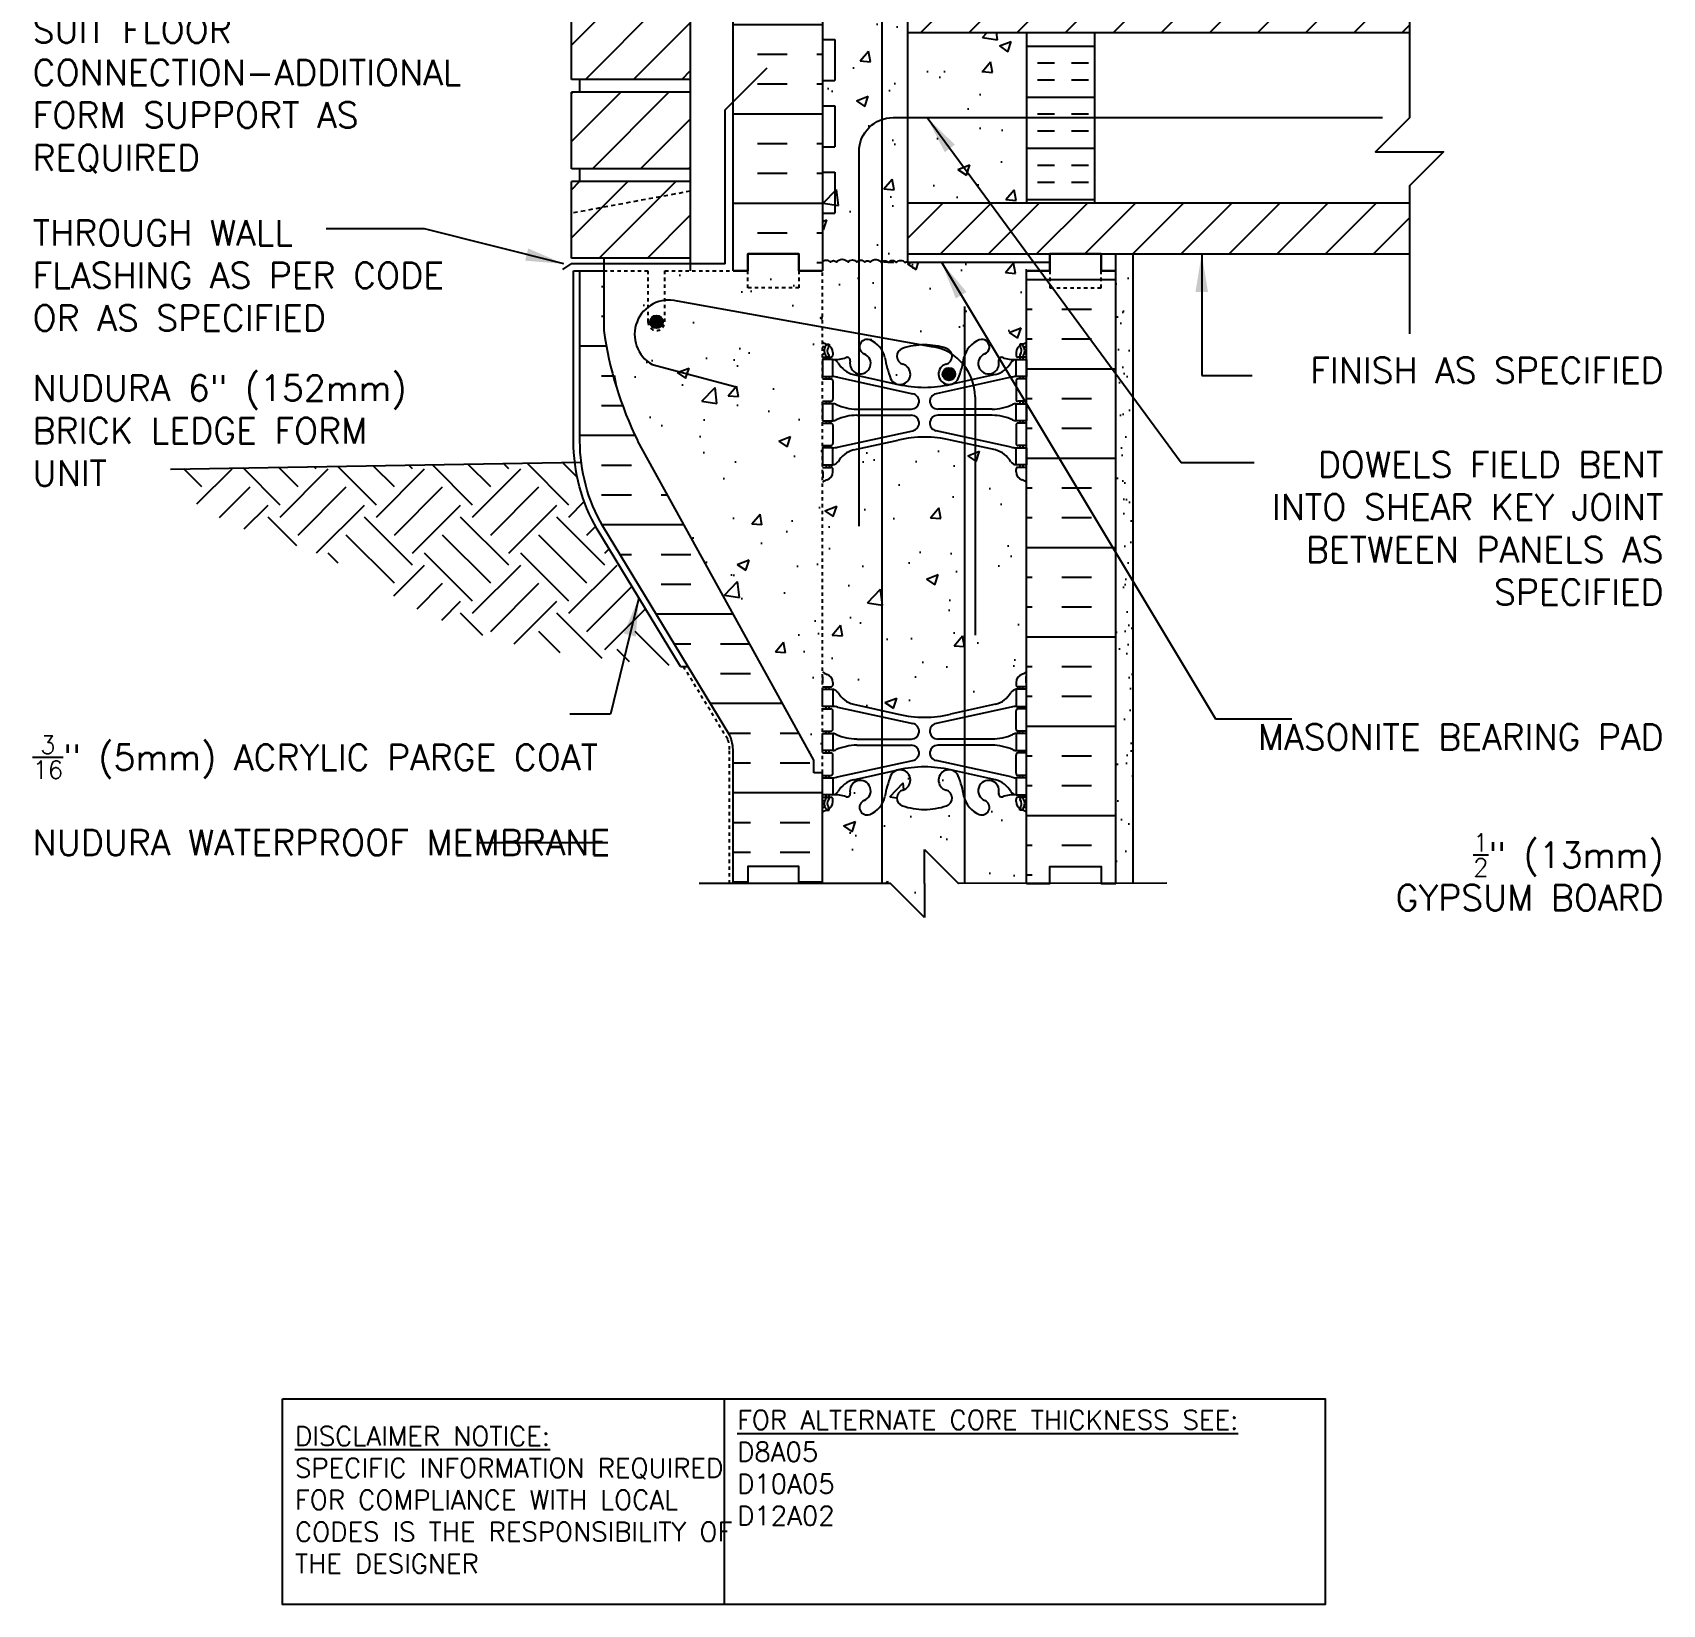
# Model space of a CAD drawing. Header units: inches. Extents: x 75 to 122.9, y 107.2 to 177.2.
# Drawn here: x 74.97 to 122.86, y 107.22 to 153.4 of the extents above; entities that cross this region are included whole.
import ezdxf

# ---------------------------------------------------------------- set-up
doc = ezdxf.new("R2010")
doc.units = ezdxf.units.IN
doc.header["$LTSCALE"] = 0.5
doc.header["$MEASUREMENT"] = 0
doc.linetypes.add('DASHED2', pattern=[0.375, 0.25, -0.125])
doc.linetypes.add('HIDDEN2', pattern=[0.1875, 0.125, -0.0625])
for name, color, linetype in [('HATCH', 12, 'Continuous'), ('Hidden2', 12, 'HIDDEN2'), ('line25', 2, 'Continuous'), ('LINE3', 3, 'Continuous'), ('LINE50', 5, 'Continuous'), ('LINE9', 9, 'Continuous'), ('TEXT', 4, 'Continuous'), ('Web_Edge', 9, 'Continuous')]:
    doc.layers.add(name, color=color, linetype=linetype)
doc.styles.add('DIM', font='romans.shx', dxfattribs={"width": 0.7})
doc.styles.add('ROMANS', font='romans.shx', dxfattribs={"height": 0.75})
doc.styles.get("Standard").update_dxf_attribs({"font": 'romans.shx', "height": 0.75})
doc.dimstyles.new('ext_12', dxfattribs={"dimscale": 12, "dimtxt": 0.09375, "dimasz": 0.09375, "dimexe": 0.09375, "dimexo": 0.0625, "dimgap": 0.0625, "dimtad": 1, "dimdec": 1, "dimzin": 3, "dimdsep": 46, "dimlunit": 4, "dimtxsty": 'DIM', "dimcen": 0.09, "dimdle": 0.09375, "dimclrt": 4, "dimadec": 0, "dimazin": 0, "dimtfac": 1, "dimtdec": 1, "dimtmove": 2, "dimatfit": 3, "dimfxl": 1, "dimfrac": 2, "dimtolj": 1, "dimtzin": 0, "dimarcsym": 0})

msp = doc.modelspace()

# ---------------------------------------------------------------- hatches: boundary and pattern name
at = {"layer": 'HATCH'}
h = msp.add_hatch(dxfattribs=at)
h.set_pattern_fill('AR-CONC', color=256, scale=0.5)
h.paths.add_polyline_path([(101.178, 173.401), (100.151, 173.401), (99.151, 172.401), (99.151, 173.401), (99.151, 174.401), (98.178, 173.428), (98.178, 170.62, 0.082415), (98.321, 170.541, -0.317837), (98.488, 170.305), (98.488, 170.237, -0.414214), (98.426, 170.175), (98.378, 170.175), (98.378, 170.105), (98.483, 170.105, -0.188973), (98.639, 170.01, 0.196323), (99.088, 169.664), (100.41, 169.373, 0.057795), (101.178, 169.284)])
h.paths.add_polyline_path([(104.178, 173.401), (101.178, 173.401), (101.178, 169.284, 0.057795), (101.946, 169.373), (103.268, 169.664, 0.196323), (103.717, 170.01, -0.188973), (103.873, 170.105), (103.978, 170.105), (103.978, 170.175), (103.931, 170.175, -0.414214), (103.868, 170.237), (103.868, 170.305, -0.317837), (104.035, 170.541, 0.082415), (104.178, 170.62)])
h.paths.add_polyline_path([(104.178, 146.401), (104.866, 146.401), (104.866, 146.651), (100.678, 146.651), (100.678, 146.661, 0.434064), (100.602, 146.643, 0.520567), (100.351, 146.643, 0.520567), (100.116, 146.643, 0.483813), (99.928, 146.654), (99.928, 144.442), (101.135, 144.226, -0.005438), (101.178, 144.227, -0.082755), (101.827, 144.119, -0.246308), (101.98, 143.957, -0.072185), (102.304, 143.673, 0.015033), (102.338, 143.85, -0.24438), (102.786, 144.371, -1), (102.95, 143.962, 2.182095), (103.36, 143.75, -0.601435), (103.479, 143.854, 0.10046), (103.873, 143.797), (103.978, 143.797), (103.978, 143.867), (103.931, 143.867, -0.414214), (103.868, 143.93), (103.868, 143.997, -0.249069), (103.978, 144.204), (103.978, 144.246), (104.068, 144.246, 0.064398), (104.178, 144.312)])
h.paths.add_polyline_path([(99.928, 146.654, 0.02936), (99.919, 146.643, 0.520567), (99.585, 146.654, 0.520567), (99.421, 146.654, 0.340268), (99.256, 146.705), (99.256, 144.562), (99.928, 144.442)])
h.paths.add_polyline_path([(99.256, 146.705, 0.153168), (99.189, 146.654, 0.520567), (98.932, 146.654, 0.520567), (98.591, 146.654, 0.520567), (98.413, 146.654, 0.522611), (98.178, 146.653), (98.178, 146.401), (98.178, 144.754), (99.256, 144.562)])
h.paths.add_polyline_path([(99.256, 144.562), (98.178, 144.754), (98.178, 144.312, 0.064398), (98.288, 144.246), (98.378, 144.246), (98.378, 144.204, -0.249069), (98.488, 143.997), (98.488, 143.93, -0.414214), (98.426, 143.867), (98.378, 143.867), (98.378, 143.797), (98.483, 143.797, 0.10046), (98.877, 143.854, -0.601435), (98.996, 143.75, 0.447079), (99.256, 143.377)])
h.paths.add_polyline_path([(99.406, 143.962, -1), (99.57, 144.371, -0.161357), (99.928, 144.069), (99.928, 144.442), (99.256, 144.562), (99.256, 143.377, 0.878236)])
h.paths.add_polyline_path([(100.53, 144.119, -0.077283), (101.135, 144.226), (99.928, 144.442), (99.928, 144.069, -0.079873), (100.018, 143.85, 0.053157), (100.184, 143.236, 0.223253), (100.384, 143.071), (100.404, 143.067, 0.955472), (100.542, 143.66, -0.735593)])
h.paths.add_polyline_path([(102.304, 143.673, 0.072185), (101.98, 143.957, -0.414233), (101.814, 143.66, 0.955472), (101.952, 143.067), (101.972, 143.071, 0.223253), (102.172, 143.236, 0.038093)])
h.paths.add_polyline_path([(102.084, 143.367, -1), (101.709, 143.367, -1)], flags=16)
h.paths.add_polyline_path([(102.357, 141.339), (101.946, 141.429, 0.057795), (101.178, 141.518, 0.057795), (100.41, 141.429), (99.928, 141.323), (99.928, 133.479), (100.41, 133.373, 0.057795), (101.178, 133.284, 0.057795), (101.946, 133.373), (102.357, 133.464)])
h.paths.add_polyline_path([(104.178, 140.182, 0.082415), (104.035, 140.262, -0.317837), (103.868, 140.497), (103.868, 140.565, -0.414214), (103.931, 140.627), (103.978, 140.627), (103.978, 140.697), (103.873, 140.697, -0.188973), (103.717, 140.792, 0.196323), (103.268, 141.138), (102.357, 141.339), (102.357, 133.464), (103.268, 133.664, 0.196323), (103.717, 134.01, -0.188973), (103.873, 134.105), (103.978, 134.105), (103.978, 134.175), (103.931, 134.175, -0.414214), (103.868, 134.237), (103.868, 134.305, -0.317837), (104.035, 134.541, 0.082415), (104.178, 134.62)])
h.paths.add_polyline_path([(99.928, 141.323), (99.088, 141.138, 0.196323), (98.639, 140.792, -0.188973), (98.483, 140.697), (98.378, 140.697), (98.378, 140.627), (98.426, 140.627, -0.414214), (98.488, 140.565), (98.488, 140.497, -0.317837), (98.321, 140.262, 0.082415), (98.178, 140.182), (98.178, 134.62, 0.082415), (98.321, 134.541, -0.317837), (98.488, 134.305), (98.488, 134.237, -0.414214), (98.426, 134.175), (98.378, 134.175), (98.378, 134.105), (98.483, 134.105, -0.188973), (98.639, 134.01, 0.196323), (99.088, 133.664), (99.928, 133.479)])
h.paths.add_polyline_path([(102.357, 130.885, -0.023501), (102.338, 130.952, 0.053157), (102.172, 131.566, 0.223253), (101.972, 131.731), (101.952, 131.735, 0.955472), (101.814, 131.142, -0.735593), (101.827, 130.684, -0.082755), (101.178, 130.576, -0.082755), (100.53, 130.684, -0.735593), (100.542, 131.142, 0.955472), (100.404, 131.735), (100.384, 131.731, 0.223253), (100.184, 131.566, 0.053157), (100.018, 130.952, -0.079873), (99.928, 130.733), (99.928, 128.4), (100.178, 128.4), (101.178, 127.4), (101.178, 128.4), (101.178, 129.4), (102.177, 128.4), (102.357, 128.401)])
h.paths.add_polyline_path([(104.178, 130.49, 0.064398), (104.068, 130.556), (103.978, 130.556), (103.978, 130.598, -0.249069), (103.868, 130.805), (103.868, 130.872, -0.414214), (103.931, 130.935), (103.978, 130.935), (103.978, 131.005), (103.873, 131.005, 0.10046), (103.479, 130.948, -0.601435), (103.36, 131.053, 2.182095), (102.95, 130.84, -1), (102.786, 130.431, -0.219617), (102.357, 130.885), (102.357, 128.401), (104.178, 128.402)])
h.paths.add_polyline_path([(99.928, 130.733, -0.161357), (99.57, 130.431, -1), (99.406, 130.84, 2.182095), (98.996, 131.053, -0.601435), (98.877, 130.948, 0.10046), (98.483, 131.005), (98.378, 131.005), (98.378, 130.935), (98.426, 130.935, -0.414214), (98.488, 130.872), (98.488, 130.805, -0.249069), (98.378, 130.598), (98.378, 130.556), (98.288, 130.556, 0.064398), (98.178, 130.49), (98.178, 128.4), (99.928, 128.4)])
h = msp.add_hatch(dxfattribs=at)
h.set_pattern_fill('ANSI31', color=256, scale=8, style=0)
h.paths.add_polyline_path([(94.303, 149.026), (90.803, 149.026), (90.803, 146.776), (94.303, 146.776)])
h.paths.add_polyline_path([(94.303, 151.651), (90.803, 151.651), (90.803, 149.401), (94.303, 149.401)])
h.paths.add_polyline_path([(94.303, 154.276), (90.803, 154.276), (90.803, 152.026), (94.303, 152.026)])
h.paths.add_polyline_path([(94.303, 156.901), (90.803, 156.901), (90.803, 154.651), (94.303, 154.651)])
h.paths.add_polyline_path([(94.303, 159.526), (90.803, 159.526), (90.803, 157.276), (94.303, 157.276)])
h.paths.add_polyline_path([(94.303, 162.151), (90.803, 162.151), (90.803, 159.901), (94.303, 159.901)])
h.paths.add_polyline_path([(94.303, 164.776), (90.803, 164.776), (90.803, 162.526), (94.303, 162.526)])
h.paths.add_polyline_path([(94.303, 167.401), (90.803, 167.401), (90.803, 165.151), (94.303, 165.151)])
h.paths.add_polyline_path([(94.303, 170.026), (90.803, 170.026), (90.803, 167.776), (94.303, 167.776)])
h.paths.add_polyline_path([(94.303, 172.651), (90.803, 172.651), (90.803, 170.401), (94.303, 170.401)])
h.paths.add_polyline_path([(94.303, 173.401), (90.803, 173.401), (90.803, 173.026), (94.303, 173.026)])
h = msp.add_hatch(dxfattribs=at)
h.set_pattern_fill('INSUL', color=256, scale=7, style=0)
h.set_pattern_definition([(0, (-2827.9834, -250.6084), (0, 2.625), []), (0, (-2827.9834, -249.7334), (0, 2.625), [0.875, -0.875]), (0, (-2827.9834, -248.8584), (0, 2.625), [0.875, -0.875])])
h.paths.add_polyline_path([(95.553, 146.401), (95.991, 146.401), (95.991, 146.901), (97.491, 146.901), (97.491, 146.401), (98.178, 146.401), (98.178, 164.401), (97.491, 164.401), (97.491, 164.901), (95.991, 164.901), (95.991, 164.401), (95.553, 164.401)])
h = msp.add_hatch(dxfattribs=at)
h.set_pattern_fill('AR-CONC', color=256, scale=0.5, style=0)
h.set_pattern_definition([(50, (102.8762, 152.255), (3.5863, -0.31376), [0.375, -4.125]), (355, (102.876, 152.255), (-0.6938, 3.761), [0.3, -3.3]), (100.45, (103.175, 152.229), (2.89255, 3.4472), [0.3187, -3.5057]), (46.184, (102.876, 153.255), (5.3362, -0.8276), [0.5625, -6.1875]), (96.636, (103.321, 153.186), (4.6733, 4.8706), [0.478, -5.2586]), (351.184, (102.876, 153.255), (4.6733, 4.8706), [0.45, -4.95]), (21, (103.3762, 153.005), (2.98454, -2.0131), [0.375, -4.125]), (326, (103.376, 153.005), (1.2166, 3.6258), [0.3, -3.3]), (71.45, (103.625, 152.8373), (4.2011, 1.61265), [0.3187, -3.5057]), (37.5, (102.8762, 152.2551), (0.0608, 1.66447), [0, -3.26, 0, -3.35, 0, -3.3125]), (7.5, (102.8762, 152.255), (1.31535, 1.97206), [0, -1.91, 0, -3.185, 0, -1.2625]), (327.5, (101.7612, 152.2551), (2.66911, -0.11277), [0, -1.25, 0, -3.9, 0, -5.175]), (317.5, (101.2612, 152.255), (2.91593, 0.50052), [0, -1.625, 0, -2.59, 0, -3.675])])
h.paths.add_polyline_path([(104.178, 153.401), (100.678, 153.401), (100.678, 150.903), (104.178, 150.903)])
h.paths.add_polyline_path([(104.178, 150.903), (100.678, 150.903), (100.678, 148.401), (104.178, 148.401)])
h.paths.add_polyline_path([(104.178, 164.401), (101.043, 164.401), (101.043, 162.222, -0.016915), (101.178, 162.227, -0.082755), (101.827, 162.119, -0.735593), (101.814, 161.66, 0.955472), (101.952, 161.067), (101.972, 161.071, 0.223253), (102.172, 161.236, 0.053157), (102.338, 161.85, -0.24438), (102.786, 162.371, -1), (102.95, 161.962, 2.182095), (103.36, 161.75, -0.601435), (103.479, 161.854, 0.10046), (103.873, 161.797), (103.978, 161.797), (103.978, 161.867), (103.931, 161.867, -0.414214), (103.868, 161.93), (103.868, 161.997, -0.249069), (103.978, 162.204), (103.978, 162.246), (104.068, 162.246, 0.064398), (104.178, 162.312)])
h.paths.add_polyline_path([(101.043, 164.401), (98.178, 164.401), (98.178, 162.312, 0.064398), (98.288, 162.246), (98.378, 162.246), (98.378, 162.204, -0.249069), (98.488, 161.997), (98.488, 161.93, -0.414214), (98.426, 161.867), (98.378, 161.867), (98.378, 161.797), (98.483, 161.797, 0.10046), (98.877, 161.854, -0.601435), (98.996, 161.75, 2.182095), (99.406, 161.962, -1), (99.57, 162.371, -0.24438), (100.018, 161.85, 0.053157), (100.184, 161.236, 0.223253), (100.384, 161.071), (100.404, 161.067, 0.955472), (100.542, 161.66, -0.735593), (100.53, 162.119, -0.065748), (101.043, 162.222)])
h.paths.add_polyline_path([(104.178, 146.901), (101.043, 146.901), (101.043, 146.401), (104.178, 146.401)])
edge = h.paths.add_edge_path()
edge.add_line((101.043, 154.901), (104.178, 154.901))
edge.add_line((104.178, 154.901), (104.178, 158.182))
edge.add_arc((103.868, 157.79), 0.5, 51.6833, 70.5288)
edge.add_arc((104.118, 158.497), 0.25, 180, 250.5288, ccw=False)
edge.add_line((103.868, 158.497), (103.868, 158.565))
edge.add_arc((103.931, 158.565), 0.0625, 90, 180, ccw=False)
edge.add_line((103.931, 158.627), (103.978, 158.627))
edge.add_line((103.978, 158.627), (103.978, 158.697))
edge.add_line((103.978, 158.697), (103.873, 158.697))
edge.add_arc((103.817, 157.699), 1, 86.7879, 109.7347)
edge.add_arc((103.448, 158.724), 0.09, 166.6795, 290.7763, ccw=False)
edge.add_arc((103.063, 158.815), 0.305, 346.6795, 608.1963)
edge.add_arc((102.868, 158.328), 0.22, -111.8037, 68.1963, ccw=False)
edge.add_arc((103.063, 158.815), 0.745, 193.2652, 248.1963, ccw=False)
edge.add_arc((99.375, 158.174), 3, 9.0273, 21.1984)
edge.add_arc((101.897, 159.128), 0.305, 25.3782, 75.7185)
edge.add_line((101.972, 159.423), (101.952, 159.428))
edge.add_arc((101.897, 159.128), 0.305, 79.4925, 254.2747)
edge.add_arc((101.749, 158.603), 0.24, -71.077, 74.2747, ccw=False)
edge.add_arc((101.178, 160.268), 2, 266.1236, 288.923, ccw=False)
edge.add_line((101.043, 158.273), (101.043, 154.901))
h.paths.add_polyline_path([(101.043, 154.901), (98.178, 154.901), (98.178, 146.401), (101.043, 146.401)])
edge = h.paths.add_edge_path()
edge.add_line((98.178, 155.151), (101.043, 155.151))
edge.add_line((101.043, 155.151), (101.043, 158.273))
edge.add_arc((101.178, 160.268), 2, 251.077, 266.1236, ccw=False)
edge.add_arc((100.607, 158.603), 0.24, 105.7253, 251.077, ccw=False)
edge.add_arc((100.46, 159.128), 0.305, 285.7253, 460.5075)
edge.add_line((100.404, 159.428), (100.384, 159.423))
edge.add_arc((100.46, 159.128), 0.305, 104.2815, 154.6218)
edge.add_arc((102.981, 158.174), 3, 158.8016, 170.9727)
edge.add_arc((99.293, 158.815), 0.745, 291.8037, 346.7348, ccw=False)
edge.add_arc((99.488, 158.328), 0.22, 111.8037, 291.8037, ccw=False)
edge.add_arc((99.293, 158.815), 0.305, 291.8037, 553.3205)
edge.add_arc((98.909, 158.724), 0.09, -110.7763, 13.3205, ccw=False)
edge.add_arc((98.539, 157.699), 1, 70.2653, 93.2121)
edge.add_line((98.483, 158.697), (98.378, 158.697))
edge.add_line((98.378, 158.697), (98.378, 158.627))
edge.add_line((98.378, 158.627), (98.426, 158.627))
edge.add_arc((98.426, 158.565), 0.0625, 0, 90, ccw=False)
edge.add_line((98.488, 158.565), (98.488, 158.497))
edge.add_arc((98.238, 158.497), 0.25, 289.4712, 360, ccw=False)
edge.add_arc((98.488, 157.79), 0.5, 109.4712, 128.3167)
edge.add_line((98.178, 158.182), (98.178, 155.151))
h = msp.add_hatch(dxfattribs=at)
h.set_pattern_fill('ANSI31', color=256, scale=8, style=0)
h.paths.add_polyline_path([(115.433, 153.401), (115.433, 154.901), (100.678, 154.901), (100.678, 153.401)])
h = msp.add_hatch(dxfattribs=at)
h.set_pattern_fill('INSUL', color=256, scale=4, angle=180, style=0)
h.paths.add_polyline_path([(106.178, 153.401), (104.178, 153.401), (104.178, 150.903), (106.178, 150.903)])
h = msp.add_hatch(dxfattribs=at)
h.set_pattern_fill('INSUL', color=256, scale=4, angle=180, style=0)
h.paths.add_polyline_path([(104.178, 148.401), (106.178, 148.401), (106.178, 150.903), (104.178, 150.903)])
h = msp.add_hatch(dxfattribs=at)
h.set_pattern_fill('ANSI31', color=256, scale=8, style=0)
h.paths.add_polyline_path([(115.433, 146.901), (115.433, 148.401), (100.678, 148.401), (100.678, 146.901)])
h = msp.add_hatch(dxfattribs=at)
h.set_pattern_fill('INSUL', color=256, scale=7, style=0)
h.set_pattern_definition([(180, (3030.3397, -268.6084), (0, 2.625), []), (180, (3030.3397, -267.7334), (0, 2.625), [0.875, -0.875]), (180, (3030.3397, -266.8584), (0, 2.625), [0.875, -0.875])])
h.paths.add_polyline_path([(106.803, 128.401), (106.366, 128.401), (106.366, 128.901), (104.866, 128.901), (104.866, 128.401), (104.178, 128.401), (104.178, 146.401), (104.866, 146.401), (104.866, 146.901), (106.366, 146.901), (106.366, 146.401), (106.803, 146.401)])
h = msp.add_hatch(dxfattribs=at)
h.set_pattern_fill('AR-SAND', color=256, scale=0.5, style=0)
h.set_pattern_definition([(37.5, (110.11825, 146.5739), (-0.031497, 0.963412), [0, -0.76, 0, -0.85, 0, -0.8125]), (7.5, (110.1183, 146.5739), (0.88489, 1.41107), [0, -0.41, 0, -0.685, 0, -0.2625]), (327.5, (109.50325, 146.5739), (1.55707, 0.00283), [0, -0.25, 0, -0.9, 0, -1.175]), (317.5, (109.5033, 146.5739), (1.50306, 0.43884), [0, -0.125, 0, -0.59, 0, -0.675])])
h.paths.add_polyline_path([(107.303, 140.967), (106.803, 140.967), (106.803, 128.402), (107.303, 128.402)])
h.paths.add_polyline_path([(107.303, 146.401), (106.803, 146.395), (106.803, 140.967), (107.303, 140.967)])
h.paths.add_polyline_path([(107.303, 146.401), (107.303, 146.901), (106.803, 146.901), (106.803, 146.401)])
h = msp.add_hatch(dxfattribs=at)
h.set_pattern_fill('INSUL', color=256, scale=7, style=0)
h.set_pattern_definition([(0, (-2904.3126, -294.1812), (0, 2.625), []), (0, (-2904.3126, -293.3062), (0, 2.625), [0.875, -0.875]), (0, (-2904.3126, -292.4312), (0, 2.625), [0.875, -0.875])])
h.paths.add_polyline_path([(92.753, 141.401, -0.079579), (91.753, 144.651), (91.753, 146.401), (91.053, 146.401), (91.053, 141.401, 0.131652), (91.723, 138.901), (95.461, 132.751, -0.10438), (95.553, 132.276), (95.553, 128.401), (95.991, 128.401), (95.991, 128.901), (97.491, 128.901), (97.491, 128.401), (98.178, 128.401), (98.178, 131.651), (97.928, 131.651), (97.928, 132.026)])
h = msp.add_hatch(dxfattribs=at)
h.set_pattern_fill('AR-CONC', color=256, scale=0.5, style=0)
h.set_pattern_definition([(50, (-2904.3126, -294.1812), (3.586301, -0.3137607), [0.375, -4.125]), (355, (-2904.3126, -294.181), (-0.6937567, 3.7609607), [0.3, -3.3]), (100.4514, (-2904.0138, -294.2073), (2.892547, 3.4471977), [0.318701, -3.5057106]), (46.1842, (-2904.3126, -293.181), (5.336205, -0.827595), [0.5625, -6.1875]), (96.6356, (-2903.868, -293.25), (4.6733135, 4.870589), [0.478051, -5.258565]), (351.1842, (-2904.3126, -293.181), (4.67331, 4.870593), [0.45, -4.95]), (21, (-2903.8126, -293.4312), (2.9845353, -2.0130945), [0.375, -4.125]), (326, (-2903.8126, -293.431), (1.2165767, 3.6257502), [0.3, -3.3]), (71.4514, (-2903.564, -293.599), (4.201113, 1.6126525), [0.318701, -3.5057106]), (37.5, (-2904.3126, -294.1812), (0.0607993, 1.66446927), [0, -3.26, 0, -3.35, 0, -3.3125]), (7.5, (-2904.3126, -294.1812), (1.3153477, 1.9720586), [0, -1.91, 0, -3.185, 0, -1.2625]), (327.5, (-2905.4276, -294.1812), (2.6691122, -0.11277436), [0, -1.25, 0, -3.9, 0, -5.175]), (317.5, (-2905.9276, -294.1812), (2.9159308, 0.500525), [0, -1.625, 0, -2.59, 0, -3.675])])
h.paths.add_polyline_path([(97.928, 132.026), (97.928, 131.651), (98.178, 131.651), (98.178, 146.401), (93.553, 146.401), (93.553, 144.901, -1), (93.053, 144.901), (93.053, 146.401), (91.753, 146.401), (91.753, 144.651, 0.079579), (92.753, 141.401)])
h = msp.add_hatch(dxfattribs=at)
h.set_pattern_fill('EARTH', color=256, scale=8, angle=45, style=0)
h.set_pattern_definition([(45, (-12.8643, 61.7362), (2e-16, 2.828427), [2, -2]), (45, (-13.3946, 62.2665), (2e-16, 2.828427), [2, -2]), (45, (-13.925, 62.7968), (2e-16, 2.828427), [2, -2]), (135, (-13.925, 63.1504), (-2.828427, 4e-16), [2, -2]), (135, (-13.3946, 63.6807), (-2.828427, 4e-16), [2, -2]), (135, (-12.8643, 64.211), (-2.828427, 4e-16), [2, -2])])
h.paths.add_polyline_path([(91.562, 138.806, -0.100997), (90.904, 140.773), (87.327, 140.713), (82.864, 138.276), (82.995, 138.232), (83.207, 138.153), (83.421, 138.066), (83.636, 137.968), (83.853, 137.862), (84.07, 137.749), (84.287, 137.629), (84.503, 137.505), (84.719, 137.378), (84.932, 137.249), (85.143, 137.119), (85.353, 136.991), (85.565, 136.862), (85.787, 136.732), (86.024, 136.6), (86.282, 136.465), (86.567, 136.326), (86.886, 136.18), (87.244, 136.029), (87.65, 135.87), (88.129, 135.706), (88.706, 135.539), (89.409, 135.374), (90.265, 135.212), (91.299, 135.056), (92.54, 134.908), (94.013, 134.773)])
h.paths.add_polyline_path([(87.327, 140.713), (78.61, 140.568), (78.789, 140.393), (78.971, 140.222), (79.154, 140.058), (79.34, 139.9), (79.529, 139.75), (79.72, 139.607), (79.913, 139.472), (80.109, 139.347), (80.307, 139.23), (80.508, 139.123), (80.711, 139.024), (80.915, 138.932), (81.121, 138.846), (81.327, 138.767), (81.534, 138.694), (81.742, 138.625), (81.95, 138.56), (82.157, 138.497), (82.366, 138.434), (82.575, 138.371), (82.784, 138.304), (82.864, 138.276)])
at = {"layer": 'LINE3'}
for points in [[(93.116, 144.901, 1), (93.491, 144.901, 1)], [(101.709, 143.367, 1), (102.084, 143.367, 1)]]:
    msp.add_hatch(color=256, dxfattribs=at).paths.add_polyline_path(points)

# ---------------------------------------------------------------- linework, layer by layer
at = {"layer": 'HATCH'}
msp.add_lwpolyline([(98.179, 146.654, -0.520567), (98.413, 146.654, -0.520567), (98.591, 146.654, -0.520567), (98.932, 146.654, -0.520567), (99.189, 146.654, -0.520567), (99.421, 146.654, -0.520567), (99.585, 146.654, -0.520567), (99.919, 146.643, -0.520567), (100.116, 146.643, -0.520567), (100.351, 146.643, -0.520567), (100.602, 146.643, -0.434064), (100.678, 146.661, -0.434064)], format="xyb", dxfattribs=at)
at = {"layer": 'Hidden2', "color": 9}
msp.add_line((91.753, 146.401), (93.053, 146.401), dxfattribs=at)
at = {"layer": 'Hidden2'}
for p, q in [((91.753, 146.401), (93.053, 146.401)), ((93.053, 146.401), (93.053, 144.901)), ((93.553, 144.901), (93.553, 146.401)), ((93.553, 146.401), (95.553, 146.401)), ((98.178, 131.651), (98.178, 146.401))]:
    msp.add_line(p, q, dxfattribs=at)
msp.add_lwpolyline([(95.553, 146.401), (95.991, 146.401), (95.991, 146.901), (97.491, 146.901), (97.491, 146.401), (98.178, 146.401)], dxfattribs=at)
msp.add_arc((93.303, 144.901), 0.25, 180, 0, dxfattribs=at)
at = {"layer": 'line25'}
for p, q in [((98.178, 164.401), (98.178, 146.401)), ((94.303, 146.401), (94.303, 159.526)), ((100.678, 154.901), (100.678, 146.901)), ((90.803, 152.026), (90.803, 154.276)), ((98.178, 153.196), (98.543, 153.196)), ((98.543, 153.196), (98.543, 151.996)), ((94.303, 152.026), (90.803, 152.026)), ((91.053, 151.651), (91.053, 152.026)), ((98.178, 151.996), (98.543, 151.996)), ((90.803, 149.401), (90.803, 151.651)), ((94.303, 151.651), (90.803, 151.651)), ((98.178, 151.246), (98.543, 151.246)), ((98.543, 151.246), (98.543, 150.046)), ((98.178, 150.046), (98.543, 150.046)), ((94.303, 149.401), (90.803, 149.401)), ((94.303, 149.026), (90.803, 149.026)), ((90.803, 146.776), (90.803, 149.026)), ((91.053, 149.026), (91.053, 149.401)), ((98.178, 149.296), (98.543, 149.296)), ((98.543, 149.296), (98.543, 148.096)), ((98.178, 148.096), (98.543, 148.096)), ((94.303, 146.776), (90.803, 146.776)), ((91.753, 146.776), (91.753, 146.401)), ((100.678, 146.901), (100.678, 146.651)), ((100.678, 146.901), (115.433, 146.901)), ((100.678, 146.651), (104.866, 146.651)), ((91.753, 146.401), (91.753, 144.651)), ((104.178, 128.401), (104.178, 146.401)), ((97.928, 132.026), (92.753, 141.401)), ((97.928, 131.651), (97.928, 132.026)), ((98.178, 131.651), (97.928, 131.651)), ((98.178, 128.401), (98.178, 131.651))]:
    msp.add_line(p, q, dxfattribs=at)
msp.add_arc((102.398, 146.148), 10.75, 188.0028, 206.2026, dxfattribs=at)
at = {"layer": 'LINE3'}
for p, q in [((99.928, 154.901), (99.928, 128.4)), ((93.914, 145.515), (101.437, 144.172)), ((102.357, 145.349), (102.357, 128.401)), ((93.177, 143.65), (95.61, 142.998)), ((102.665, 142.697), (102.665, 135.697))]:
    msp.add_line(p, q, dxfattribs=at)
at = {"layer": 'LINE3', "linetype": 'Continuous'}
msp.add_lwpolyline([(99.256, 138.903), (99.256, 149.903, -0.414214), (100.256, 150.903), (114.635, 150.903)], format="xyb", dxfattribs=at)
at = {"layer": 'LINE3'}
for centre in [(93.303, 144.901), (101.897, 143.367)]:
    msp.add_circle(centre, 0.188, dxfattribs=at)
for centre, radius, start, end in [((93.672, 144.532), 1.012, 76.184, 240.6907), ((101.165, 142.697), 1.5, 360, 79.5785)]:
    msp.add_arc(centre, radius, start, end, dxfattribs=at)
at = {"layer": 'LINE50'}
for p, q in [((95.553, 146.401), (95.553, 164.401)), ((106.803, 128.401), (106.803, 146.401)), ((79.026, 140.575), (91.092, 140.776))]:
    msp.add_line(p, q, dxfattribs=at)
for points in [[(95.553, 146.401), (95.991, 146.401), (95.991, 146.901), (97.491, 146.901), (97.491, 146.401), (98.178, 146.401)], [(98.178, 146.401), (97.491, 146.401), (97.491, 146.901), (95.991, 146.901), (95.991, 146.401), (95.553, 146.401)], [(104.178, 146.401), (104.866, 146.401), (104.866, 146.901), (106.366, 146.901), (106.366, 146.401), (106.803, 146.401)], [(106.803, 146.401), (106.366, 146.401), (106.366, 146.901), (104.866, 146.901), (104.866, 146.401), (104.178, 146.401)], [(98.178, 128.401), (97.491, 128.401), (97.491, 128.901), (95.991, 128.901), (95.991, 128.401), (95.553, 128.401)], [(104.178, 128.401), (104.866, 128.401), (104.866, 128.901), (106.366, 128.901), (106.366, 128.401), (106.803, 128.401)]]:
    msp.add_lwpolyline(points, dxfattribs=at)
msp.add_lwpolyline([(95.553, 128.401), (95.553, 132.276, 0.10438), (95.461, 132.751), (91.723, 138.901, -0.131652), (91.053, 141.401), (91.053, 146.401), (91.753, 146.401)], format="xyb", dxfattribs=at)
at = {"layer": 'LINE9'}
for p, q in [((100.678, 153.401), (115.433, 153.401)), ((104.178, 153.401), (104.178, 148.401)), ((106.178, 153.401), (106.178, 148.401)), ((95.319, 151.128), (96.553, 152.362)), ((95.319, 146.605), (95.319, 151.128)), ((100.678, 148.401), (115.433, 148.401)), ((90.553, 146.438), (90.796, 146.605)), ((95.319, 146.605), (90.796, 146.605)), ((106.803, 146.401), (106.803, 146.901)), ((107.303, 146.901), (107.303, 128.407)), ((90.866, 146.401), (91.053, 146.401)), ((94.013, 134.773), (94.232, 134.773)), ((101.178, 129.4), (102.178, 128.4)), ((101.178, 128.4), (101.178, 129.4)), ((100.178, 128.4), (94.553, 128.401)), ((101.178, 127.4), (100.178, 128.4)), ((101.178, 128.4), (101.178, 127.4)), ((108.303, 128.407), (102.177, 128.4))]:
    msp.add_line(p, q, dxfattribs=at)
at = {"layer": 'LINE9', "linetype": 'DASHED2'}
msp.add_line((94.303, 148.742), (90.803, 148.094), dxfattribs=at)
at = {"layer": 'LINE9'}
msp.add_lwpolyline([(115.433, 156.847), (115.433, 150.901), (114.433, 149.901), (115.433, 149.901), (116.433, 149.901), (115.433, 148.901), (115.433, 144.547)], dxfattribs=at)
msp.add_lwpolyline([(94.013, 134.773), (91.562, 138.806, -0.131757), (90.866, 141.401), (90.866, 146.401)], format="xyb", dxfattribs=at)
at = {"layer": 'LINE9', "linetype": 'DASHED2', "ltscale": 0.15}
for points in [[(97.491, 146.401), (97.491, 146.401), (97.491, 145.901), (95.991, 145.901), (95.991, 146.401), (95.991, 146.401)], [(104.866, 146.401), (104.866, 146.401), (104.866, 145.901), (106.366, 145.901), (106.366, 146.401), (106.366, 146.401)]]:
    msp.add_lwpolyline(points, dxfattribs=at)
at = {"layer": 'LINE9', "linetype": 'HIDDEN2'}
msp.add_lwpolyline([(95.449, 128.401), (95.449, 132.337, 0.097369), (95.396, 132.64), (94.1, 134.773)], format="xyb", dxfattribs=at)
at = {"layer": 'TEXT'}
msp.add_line((91.874, 129.593), (88.024, 129.593), dxfattribs=at)
for points in [[(91.582, 142.826, 0, 0.36, 0), (90.502, 142.826, 0, 0, 0), (87.544, 142.826, 0, 0, 0)], [(95.358, 132.702, 0, 0.36, 0), (94.571, 132.003, 0, 0, 0), (91.874, 129.593, 0, 0, 0)], [(107.303, 129.26, 0, 0.36, 0), (108.383, 129.26, 0, 0, 0), (115.849, 129.26, 0, 0, 0)]]:
    msp.add_lwpolyline(points, format="xyseb", dxfattribs=at)
msp.add_lwpolyline([(82.312, 113.256), (95.296, 113.256), (95.296, 107.218), (82.312, 107.218)], close=True, dxfattribs=at)
msp.add_lwpolyline([(95.296, 113.256), (112.956, 113.256), (112.956, 107.218), (95.296, 107.218)], dxfattribs=at)
at = {"layer": 'Web_Edge'}
for p, q in [((98.288, 144.246), (98.378, 144.246)), ((98.378, 144.246), (98.378, 144.204)), ((104.068, 144.246), (103.978, 144.246)), ((103.978, 144.246), (103.978, 144.204)), ((98.178, 143.967), (98.22, 143.967)), ((98.178, 143.867), (98.426, 143.867)), ((98.288, 143.867), (98.288, 143.797)), ((98.378, 143.867), (98.378, 143.797)), ((98.488, 143.997), (98.488, 143.93)), ((103.868, 143.997), (103.868, 143.93)), ((104.178, 143.867), (103.931, 143.867)), ((103.978, 143.867), (103.978, 143.797)), ((104.068, 143.867), (104.068, 143.797)), ((104.178, 143.967), (104.136, 143.967)), ((98.178, 143.227), (98.426, 143.227)), ((98.288, 143.297), (98.288, 143.227)), ((98.378, 143.297), (98.378, 143.227)), ((98.627, 143.273), (100.838, 142.792)), ((99.088, 143.356), (100.41, 143.066)), ((103.729, 143.273), (101.518, 142.792)), ((103.268, 143.356), (101.946, 143.066)), ((104.178, 143.227), (103.931, 143.227)), ((103.978, 143.297), (103.978, 143.227)), ((104.068, 143.297), (104.068, 143.227)), ((98.488, 143.165), (98.488, 142.63)), ((103.868, 143.165), (103.868, 142.63)), ((98.178, 142.567), (98.426, 142.567)), ((98.288, 142.567), (98.288, 142.497)), ((98.378, 142.567), (98.378, 142.497)), ((99.193, 142.337), (100.789, 142.337)), ((103.163, 142.337), (101.567, 142.337)), ((104.178, 142.567), (103.931, 142.567)), ((103.978, 142.567), (103.978, 142.497)), ((104.068, 142.567), (104.068, 142.497)), ((98.178, 141.927), (98.426, 141.927)), ((98.288, 141.997), (98.288, 141.927)), ((98.378, 141.997), (98.378, 141.927)), ((98.488, 141.865), (98.488, 141.33)), ((99.193, 142.157), (100.789, 142.157)), ((103.163, 142.157), (101.567, 142.157)), ((103.868, 141.865), (103.868, 141.33)), ((104.178, 141.927), (103.931, 141.927)), ((103.978, 141.997), (103.978, 141.927)), ((104.068, 141.997), (104.068, 141.927)), ((98.627, 141.221), (100.838, 141.703)), ((99.088, 141.138), (100.41, 141.429)), ((103.729, 141.221), (101.518, 141.703)), ((103.268, 141.138), (101.946, 141.429)), ((98.178, 141.267), (98.426, 141.267)), ((98.288, 141.267), (98.288, 141.197)), ((98.378, 141.267), (98.378, 141.197)), ((104.178, 141.267), (103.931, 141.267)), ((103.978, 141.267), (103.978, 141.197)), ((104.068, 141.267), (104.068, 141.197)), ((98.178, 140.627), (98.426, 140.627)), ((98.188, 140.507), (98.188, 140.321)), ((98.288, 140.697), (98.288, 140.627)), ((98.378, 140.697), (98.378, 140.627)), ((98.488, 140.497), (98.488, 140.565)), ((103.868, 140.497), (103.868, 140.565)), ((104.178, 140.627), (103.931, 140.627)), ((103.978, 140.697), (103.978, 140.627)), ((104.068, 140.697), (104.068, 140.627)), ((104.168, 140.507), (104.168, 140.321)), ((98.178, 134.175), (98.426, 134.175)), ((98.188, 134.295), (98.188, 134.481)), ((98.288, 134.105), (98.288, 134.175)), ((98.378, 134.105), (98.378, 134.175)), ((98.488, 134.305), (98.488, 134.237)), ((103.868, 134.305), (103.868, 134.237)), ((104.178, 134.175), (103.931, 134.175)), ((103.978, 134.105), (103.978, 134.175)), ((104.068, 134.105), (104.068, 134.175)), ((104.168, 134.295), (104.168, 134.481)), ((99.088, 133.664), (100.41, 133.373)), ((103.268, 133.664), (101.946, 133.373)), ((98.178, 133.535), (98.426, 133.535)), ((98.288, 133.535), (98.288, 133.605)), ((98.378, 133.535), (98.378, 133.605)), ((98.488, 132.937), (98.488, 133.472)), ((98.627, 133.581), (100.838, 133.1)), ((103.729, 133.581), (101.518, 133.1)), ((103.868, 132.937), (103.868, 133.472)), ((104.178, 133.535), (103.931, 133.535)), ((103.978, 133.535), (103.978, 133.605)), ((104.068, 133.535), (104.068, 133.605)), ((98.178, 132.875), (98.426, 132.875)), ((98.288, 132.805), (98.288, 132.875)), ((98.378, 132.805), (98.378, 132.875)), ((104.178, 132.875), (103.931, 132.875)), ((103.978, 132.805), (103.978, 132.875)), ((104.068, 132.805), (104.068, 132.875)), ((98.178, 132.235), (98.426, 132.235)), ((98.288, 132.235), (98.288, 132.305)), ((98.378, 132.235), (98.378, 132.305)), ((99.193, 132.645), (100.789, 132.645)), ((99.193, 132.465), (100.789, 132.465)), ((103.163, 132.645), (101.567, 132.645)), ((103.163, 132.465), (101.567, 132.465)), ((104.178, 132.235), (103.931, 132.235)), ((103.978, 132.235), (103.978, 132.305)), ((104.068, 132.235), (104.068, 132.305)), ((98.488, 131.637), (98.488, 132.172)), ((98.627, 131.529), (100.838, 132.01)), ((99.088, 131.446), (100.41, 131.737)), ((103.729, 131.529), (101.518, 132.01)), ((103.268, 131.446), (101.946, 131.737)), ((103.868, 131.637), (103.868, 132.172)), ((98.178, 131.575), (98.426, 131.575)), ((98.288, 131.505), (98.288, 131.575)), ((98.378, 131.505), (98.378, 131.575)), ((104.178, 131.575), (103.931, 131.575)), ((103.978, 131.505), (103.978, 131.575)), ((104.068, 131.505), (104.068, 131.575)), ((98.178, 130.935), (98.426, 130.935)), ((98.178, 130.835), (98.22, 130.835)), ((98.288, 130.935), (98.288, 131.005)), ((98.378, 130.935), (98.378, 131.005)), ((98.488, 130.805), (98.488, 130.872)), ((103.868, 130.805), (103.868, 130.872)), ((104.178, 130.935), (103.931, 130.935)), ((103.978, 130.935), (103.978, 131.005)), ((104.068, 130.935), (104.068, 131.005)), ((104.178, 130.835), (104.136, 130.835)), ((98.288, 130.556), (98.378, 130.556)), ((98.378, 130.556), (98.378, 130.598)), ((103.978, 130.556), (103.978, 130.598)), ((104.068, 130.556), (103.978, 130.556))]:
    msp.add_line(p, q, dxfattribs=at)
for points in [[(98.183, 143.297), (98.483, 143.297), (98.483, 143.797), (98.183, 143.797)], [(104.173, 143.297), (103.873, 143.297), (103.873, 143.797), (104.173, 143.797)], [(98.183, 141.997), (98.483, 141.997), (98.483, 142.497), (98.183, 142.497)], [(104.173, 141.997), (103.873, 141.997), (103.873, 142.497), (104.173, 142.497)], [(98.183, 140.697), (98.483, 140.697), (98.483, 141.197), (98.183, 141.197)], [(104.173, 140.697), (103.873, 140.697), (103.873, 141.197), (104.173, 141.197)], [(98.183, 134.105), (98.483, 134.105), (98.483, 133.605), (98.183, 133.605)], [(104.173, 134.105), (103.873, 134.105), (103.873, 133.605), (104.173, 133.605)], [(98.183, 132.805), (98.483, 132.805), (98.483, 132.305), (98.183, 132.305)], [(104.173, 132.805), (103.873, 132.805), (103.873, 132.305), (104.173, 132.305)], [(98.183, 131.505), (98.483, 131.505), (98.483, 131.005), (98.183, 131.005)], [(104.173, 131.505), (103.873, 131.505), (103.873, 131.005), (104.173, 131.005)]]:
    msp.add_lwpolyline(points, close=True, dxfattribs=at)
for centre, radius, start, end in [((98.488, 144.704), 0.5, 231.6833, 250.5288), ((98.488, 144.704), 0.6, 238.8907, 245.0748), ((98.482, 144.052), 0.25, 140.1145, 222.4609), ((98.324, 144.183), 0.045, 319.1879, 141.448), ((98.238, 143.997), 0.25, 0, 70.5288), ((99.488, 144.167), 0.22, 68.1963, 248.1963), ((99.293, 143.679), 0.745, 13.2652, 68.1963), ((101.178, 142.227), 2, 90, 108.923), ((101.178, 142.227), 2, 71.077, 90), ((103.063, 143.679), 0.745, 111.8037, 166.7348), ((102.868, 144.167), 0.22, 291.8037, 111.8037), ((104.118, 143.997), 0.25, 109.4712, 180), ((104.032, 144.183), 0.045, 38.552, 220.8121), ((103.868, 144.704), 0.5, 289.4712, 308.3167), ((103.874, 144.052), 0.25, 317.5391, 39.8855), ((103.868, 144.704), 0.6, 294.9252, 301.1093), ((98.22, 143.987), 0.02, 270, 14.1541), ((98.227, 144.142), 0.02, 340.7916, 65.0748), ((98.331, 143.913), 0.045, 222.4609, 42.4609), ((98.482, 144.052), 0.16, 140.0001, 222.4609), ((98.426, 143.93), 0.0625, 270, 0), ((98.539, 144.796), 1, 266.7879, 289.9067), ((98.44, 143.551), 0.25, 37.2777, 80.0823), ((99.288, 144.079), 0.75, 210.155, 254.5838), ((98.909, 143.77), 0.09, 346.6795, 108.8651), ((99.293, 143.679), 0.305, 166.6795, 68.1963), ((102.981, 144.321), 3, 189.0273, 201.1984), ((100.607, 143.891), 0.24, 108.923, 254.2747), ((101.749, 143.891), 0.24, 285.7253, 71.077), ((99.375, 144.321), 3, 338.8016, 350.9727), ((103.063, 143.679), 0.305, 111.8037, 13.3205), ((103.069, 144.079), 0.75, 285.4162, 329.845), ((103.448, 143.77), 0.09, 71.1349, 193.3205), ((103.817, 144.796), 1, 250.0933, 273.2121), ((103.916, 143.551), 0.25, 99.9177, 142.7223), ((103.931, 143.93), 0.0625, 180, 270), ((104.026, 143.913), 0.045, 137.5391, 317.5391), ((103.874, 144.052), 0.16, 317.5391, 39.9999), ((104.129, 144.142), 0.02, 114.9252, 199.2084), ((104.136, 143.987), 0.02, 165.8459, 270), ((98.426, 143.165), 0.0625, 0, 90), ((98.392, 142.301), 1, 76.4291, 84.7991), ((100.46, 143.367), 0.305, 205.3782, 74.2747), ((101.897, 143.367), 0.305, 105.7253, 334.6218), ((103.964, 142.301), 1, 95.2009, 103.5709), ((103.931, 143.165), 0.0625, 90, 180), ((101.178, 146.333), 3.356, 256.7692, 270), ((100.789, 142.567), 0.23, 270, 77.6055), ((101.178, 146.333), 3.356, 270, 283.2308), ((101.567, 142.567), 0.23, 102.3945, 270), ((98.426, 142.63), 0.0625, 270, 0), ((98.479, 142.279), 0.219, 60.4937, 88.92), ((99.223, 143.937), 1.6, 246.5673, 268.9203), ((103.133, 143.937), 1.6, 271.0797, 293.4327), ((103.877, 142.279), 0.219, 91.08, 119.5063), ((103.931, 142.63), 0.0625, 180, 270), ((98.426, 141.865), 0.0625, 0, 90), ((98.479, 142.216), 0.219, 271.08, 299.5063), ((98.479, 142.216), 0.219, 271.08, 299.5063), ((99.223, 140.558), 1.6, 91.0797, 113.4327), ((99.223, 140.558), 1.6, 91.0797, 113.4327), ((100.789, 141.927), 0.23, 282.3945, 90), ((101.567, 141.927), 0.23, 90, 257.6055), ((103.133, 140.558), 1.6, 66.5673, 88.9203), ((103.133, 140.558), 1.6, 66.5673, 88.9203), ((103.877, 142.216), 0.219, 240.4937, 268.92), ((103.877, 142.216), 0.219, 240.4937, 268.92), ((103.931, 141.865), 0.0625, 90, 180), ((98.426, 141.33), 0.0625, 270, 0), ((101.178, 138.162), 3.356, 90, 103.2308), ((101.178, 138.162), 3.356, 76.7692, 90), ((103.931, 141.33), 0.0625, 180, 270), ((98.392, 142.193), 1, 275.2009, 283.5709), ((99.288, 140.415), 0.75, 105.4162, 149.845), ((103.069, 140.415), 0.75, 30.155, 74.5838), ((103.964, 142.193), 1, 256.4291, 264.7991), ((98.168, 140.507), 0.02, 0, 60.012), ((98.238, 140.497), 0.25, 289.4712, 360), ((98.426, 140.565), 0.0625, 360, 90), ((98.44, 140.944), 0.25, 279.9177, 322.7223), ((103.916, 140.944), 0.25, 217.2777, 260.0823), ((103.931, 140.565), 0.0625, 90, 180), ((104.118, 140.497), 0.25, 180, 250.5288), ((104.188, 140.507), 0.02, 119.988, 180), ((98.168, 140.321), 0.02, 301.073, 0), ((98.488, 139.79), 0.6, 121.073, 121.1093), ((98.488, 139.79), 0.5, 109.4712, 128.3167), ((103.868, 139.79), 0.5, 51.6833, 70.5288), ((104.188, 140.321), 0.02, 180, 238.927), ((103.868, 139.79), 0.6, 58.8907, 58.927), ((98.488, 135.012), 0.5, 231.6833, 250.5288), ((103.868, 135.012), 0.5, 289.4712, 308.3167), ((98.488, 135.012), 0.6, 238.8907, 238.927), ((98.168, 134.481), 0.02, 360, 58.927), ((98.168, 134.295), 0.02, 299.988, 360), ((98.238, 134.305), 0.25, 0, 70.5288), ((98.426, 134.237), 0.0625, 270, 0), ((98.44, 133.859), 0.25, 37.2777, 80.0823), ((103.916, 133.859), 0.25, 99.9177, 142.7223), ((104.118, 134.305), 0.25, 109.4712, 180), ((103.931, 134.237), 0.0625, 180, 270), ((104.188, 134.481), 0.02, 121.073, 180), ((104.188, 134.295), 0.02, 180, 240.012), ((103.868, 135.012), 0.6, 301.073, 301.1093), ((99.288, 134.387), 0.75, 210.155, 254.5838), ((103.069, 134.387), 0.75, 285.4162, 329.845), ((98.426, 133.472), 0.0625, 0, 90), ((98.392, 132.609), 1, 76.4291, 84.7991), ((101.178, 136.64), 3.356, 256.7692, 270), ((101.178, 136.64), 3.356, 270, 283.2308), ((103.964, 132.609), 1, 95.2009, 103.5709), ((103.931, 133.472), 0.0625, 90, 180), ((98.426, 132.937), 0.0625, 270, 0), ((98.479, 132.586), 0.219, 60.4937, 88.92), ((98.479, 132.586), 0.219, 60.4937, 88.92), ((99.223, 134.245), 1.6, 246.5673, 268.9203), ((99.223, 134.245), 1.6, 246.5673, 268.9203), ((100.789, 132.875), 0.23, 270, 77.6055), ((101.567, 132.875), 0.23, 102.3945, 270), ((103.133, 134.245), 1.6, 271.0797, 293.4327), ((103.133, 134.245), 1.6, 271.0797, 293.4327), ((103.877, 132.586), 0.219, 91.08, 119.5063), ((103.877, 132.586), 0.219, 91.08, 119.5063), ((103.931, 132.937), 0.0625, 180, 270), ((98.426, 132.172), 0.0625, 0, 90), ((98.479, 132.524), 0.219, 271.08, 299.5063), ((99.223, 130.865), 1.6, 91.0797, 113.4327), ((100.789, 132.235), 0.23, 282.3945, 90), ((101.567, 132.235), 0.23, 90, 257.6055), ((103.133, 130.865), 1.6, 66.5673, 88.9203), ((103.877, 132.524), 0.219, 240.4937, 268.92), ((103.931, 132.172), 0.0625, 90, 180), ((100.46, 131.435), 0.305, 285.7253, 154.6218), ((101.178, 128.469), 3.356, 90, 103.2308), ((101.178, 128.469), 3.356, 76.7692, 90), ((101.897, 131.435), 0.305, 25.3782, 254.2747), ((98.426, 131.637), 0.0625, 270, 0), ((98.392, 132.501), 1, 275.2009, 283.5709), ((99.288, 130.723), 0.75, 105.4162, 149.845), ((99.293, 131.123), 0.305, 291.8037, 193.3205), ((102.981, 130.481), 3, 158.8016, 170.9727), ((99.375, 130.481), 3, 9.0273, 21.1984), ((103.063, 131.123), 0.305, 346.6795, 248.1963), ((103.069, 130.723), 0.75, 30.155, 74.5838), ((103.964, 132.501), 1, 256.4291, 264.7991), ((103.931, 131.637), 0.0625, 180, 270), ((98.22, 130.815), 0.02, 345.8459, 90), ((98.482, 130.75), 0.25, 137.5391, 219.8855), ((98.331, 130.889), 0.045, 317.5391, 137.5391), ((98.238, 130.805), 0.25, 289.4712, 360), ((98.482, 130.75), 0.16, 137.5391, 219.9999), ((98.426, 130.872), 0.0625, 360, 90), ((98.44, 131.251), 0.25, 279.9177, 322.7223), ((98.539, 130.007), 1, 70.0933, 93.2121), ((98.909, 131.032), 0.09, 251.1349, 13.3205), ((99.488, 130.635), 0.22, 111.8037, 291.8037), ((99.293, 131.123), 0.745, 291.8037, 346.7348), ((100.607, 130.911), 0.24, 105.7253, 251.077), ((101.749, 130.911), 0.24, 288.923, 74.2747), ((103.063, 131.123), 0.745, 193.2652, 248.1963), ((102.868, 130.635), 0.22, 248.1963, 68.1963), ((103.448, 131.032), 0.09, 166.6795, 288.8651), ((103.817, 130.007), 1, 86.7879, 109.9067), ((103.916, 131.251), 0.25, 217.2777, 260.0823), ((103.931, 130.872), 0.0625, 90, 180), ((104.118, 130.805), 0.25, 180, 250.5288), ((104.026, 130.889), 0.045, 42.4609, 222.4609), ((103.874, 130.75), 0.16, 320.0001, 42.4609), ((103.874, 130.75), 0.25, 320.1145, 42.4609), ((104.136, 130.815), 0.02, 90, 194.1541), ((98.488, 130.098), 0.6, 114.9252, 121.1093), ((98.488, 130.098), 0.5, 109.4712, 128.3167), ((98.227, 130.66), 0.02, 294.9252, 19.2084), ((98.324, 130.619), 0.045, 218.552, 40.8121), ((101.178, 132.576), 2, 251.077, 270), ((101.178, 132.576), 2, 270, 288.923), ((104.032, 130.619), 0.045, 139.1879, 321.448), ((103.868, 130.098), 0.5, 51.6833, 70.5288), ((104.129, 130.66), 0.02, 160.7916, 245.0748), ((103.868, 130.098), 0.6, 58.8907, 65.0748)]:
    msp.add_arc(centre, radius, start, end, dxfattribs=at)

# ---------------------------------------------------------------- texts
at = {"layer": 'TEXT', "char_height": 0.75, "style": 'ROMANS'}
for s, insert, width, attachment_point in [('FORM PANELS c/w INSERT WEBS-CUT TO SUIT FLOOR CONNECTION-ADDITIONAL FORM SUPPORT AS REQUIRED', (74.969, 152.817), 13.80582, 4), ('THROUGH WALL FLASHING AS PER CODE OR AS SPECIFIED', (74.969, 146.267), 13.80582, 4), ('\\A1;FINISH AS SPECIFIED', (122.896, 143.479), 12.02995, 6), ('NUDURA 6" (152mm) BRICK LEDGE FORM UNIT', (74.969, 141.706), 12.65218, 4), ('\\A1;DOWELS FIELD BENT INTO SHEAR KEY JOINT BETWEEN PANELS AS SPECIFIED', (122.896, 138.836), 12.7533, 6), ('\\A1;{\\H0.7x;\\S3/16;}" (5mm) ACRYLIC PARGE COAT\\P\\PNUDURA WATERPROOF MEMBRANE', (74.969, 130.984), 16.03603, 4), ('\\A1;MASONITE BEARING PAD', (122.896, 132.705), 12.02995, 6), ('\\A1;{\\H0.7x;\\S1/2;}" (13mm) GYPSUM BOARD', (122.896, 128.738), 10.97571, 6)]:
    msp.add_mtext(s, dxfattribs=dict(at, insert=insert, width=width, attachment_point=attachment_point))
at = {"layer": 'TEXT', "char_height": 0.5625, "attachment_point": 4}
for s, insert, width in [('{\\LFOR ALTERNATE CORE THICKNESS SEE:\\P}D8A05\\PD10A05\\PD12A02', (95.671, 111.23), 23.33295), ('{\\LDISCLAIMER NOTICE:}\\PSPECIFIC INFORMATION REQUIRED FOR COMPLIANCE WITH LOCAL CODES IS THE RESPONSIBILITY OF THE DESIGNER', (82.679, 110.29), 14.00235)]:
    msp.add_mtext(s, dxfattribs=dict(at, insert=insert, width=width))

# ---------------------------------------------------------------- leaders
at = {"layer": 'TEXT'}
for points in [[(101.256, 150.903), (108.719, 140.772), (110.863, 140.772)], [(109.326, 146.901), (109.326, 143.326), (110.808, 143.326)], [(92.785, 136.793), (91.948, 133.375), (90.758, 133.375)]]:
    msp.add_leader(points, dimstyle='ext_12', dxfattribs=at)
for points in [[(90.58, 146.605), (86.481, 147.635), (83.598, 147.635)], [(101.678, 146.651), (109.727, 133.236), (111.974, 133.236)]]:
    msp.add_leader(points, dimstyle='ext_12', override={"dimgap": 0.0625, "dimtad": 0}, dxfattribs=at)

doc.saveas('drawing.dxf')
